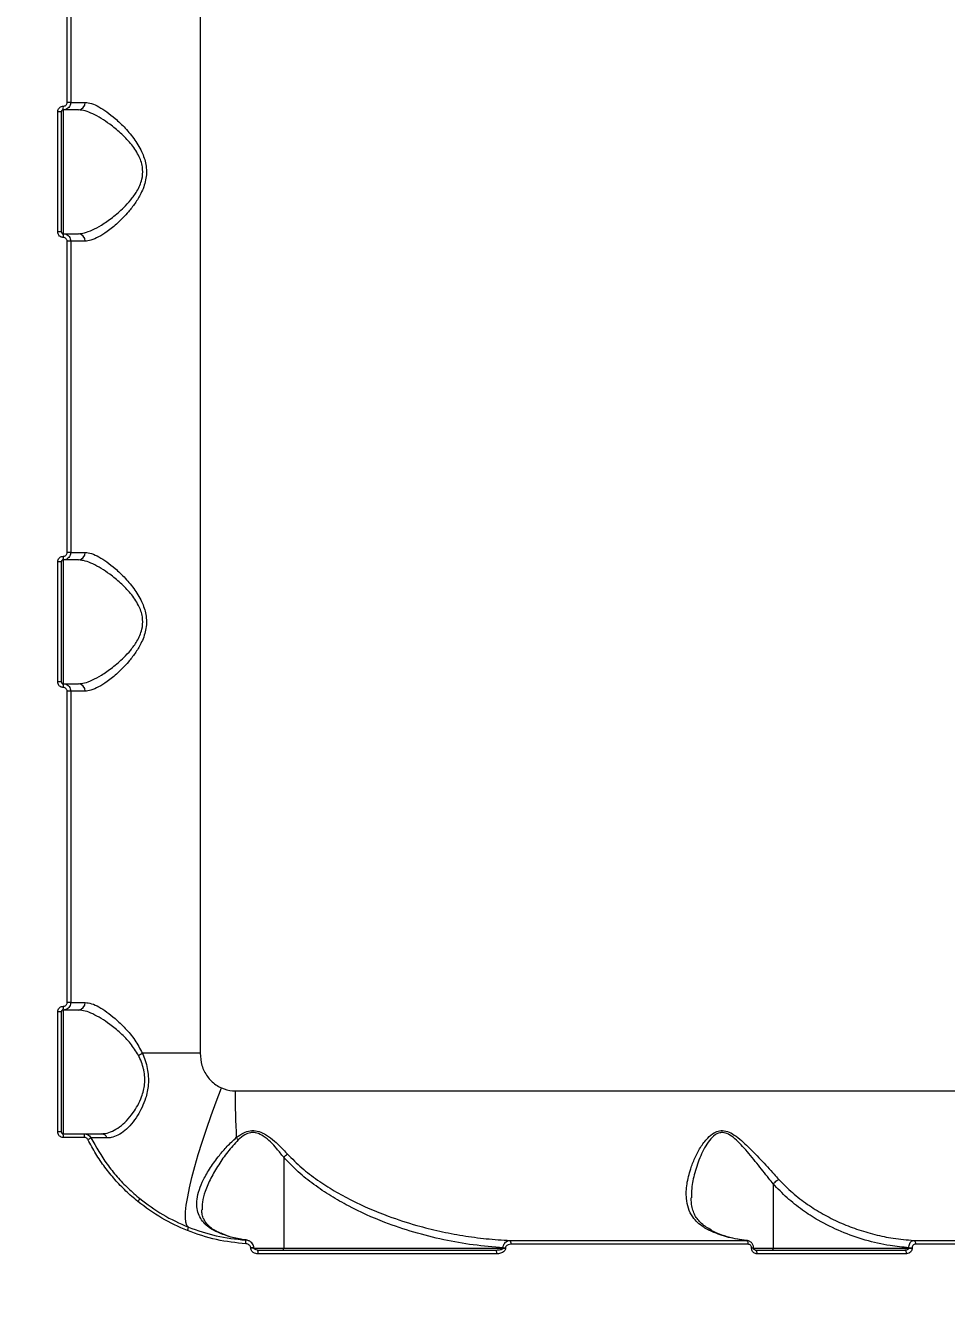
# Model space of a CAD drawing. Header units: millimetres. Extents: x -8422 to 28150, y -6982 to 5510.
# Drawn here: x -582.7 to -337.1, y 506 to 847 of the extents above; entities that cross this region are included whole.
import ezdxf

# ---------------------------------------------------------------- set-up
doc = ezdxf.new("R2010")
doc.units = ezdxf.units.MM
for name, color, linetype in [('DIKOM_ОБЪЕКТ', 7, 'Continuous'), ('DIKOM_РАЗМЕР_ЗОНА', 7, 'Continuous'), ('DIKOM_РАЗМЕР_ОБЪЕКТА', 7, 'Continuous')]:
    doc.layers.add(name, color=color, linetype=linetype)
doc.styles.add('style1', font='arial.ttf', dxfattribs={"width": 0.8})
doc.dimstyles.new('1-50', dxfattribs={"dimtxt": 300, "dimasz": 200, "dimexe": 100, "dimexo": 0, "dimgap": 100, "dimtad": 1, "dimdec": 0, "dimtxsty": 'style1', "dimcen": 0, "dimclrd": 7, "dimclre": 7, "dimadec": 1, "dimazin": 2, "dimtfac": 1, "dimtdec": 0, "dimtmove": 1, "dimatfit": 3, "dimfxl": 0, "dimlwd": 25, "dimlwe": 18, "dimarcsym": 0})

# ---------------------------------------------------------------- blocks, each defined once
blk = doc.blocks.new('*D0')
at = {"layer": 'Defpoints', "color": 0, "transparency": 16777216}
for p in [(1363.27, 4015), (-6010.96, -2710.04), (-2661.52, -2710.04)]:
    blk.add_point(p, dxfattribs=at)
at = {"layer": 'DIKOM_РАЗМЕР_ОБЪЕКТА', "color": 7, "lineweight": 18, "transparency": 16777216}
for p, q in [((1363.27, 4015), (-6110.96, 4015)), ((-2661.52, -2710.04), (-6110.96, -2710.04))]:
    blk.add_line(p, q, dxfattribs=at)
at = {"layer": 'DIKOM_РАЗМЕР_ОБЪЕКТА', "color": 7, "lineweight": 25, "transparency": 16777216}
blk.add_line((-6010.96, 3815), (-6010.96, -2510.04), dxfattribs=at)
at = {"layer": 'DIKOM_РАЗМЕР_ОБЪЕКТА', "color": 7, "transparency": 16777216}
for points in [[(-6044.3, 3815), (-5977.63, 3815), (-6010.96, 4015)], [(-6044.3, -2510.04), (-5977.63, -2510.04), (-6010.96, -2710.04)]]:
    blk.add_solid(points, dxfattribs=at)
at = {"layer": 'DIKOM_РАЗМЕР_ОБЪЕКТА', "color": 0, "transparency": 16777216, "insert": (-6264.14, 652.48), "char_height": 300, "attachment_point": 5, "rotation": 90, "style": 'style1'}
blk.add_mtext('6700', dxfattribs=at)
blk = doc.blocks.new('*D1')
at = {"layer": 'Defpoints', "color": 0, "transparency": 16777216}
for p in [(-5348.28, 1737.01), (6047.45, 1360.22), (6047.45, -3315.33)]:
    blk.add_point(p, dxfattribs=at)
at = {"layer": 'DIKOM_РАЗМЕР_ОБЪЕКТА', "color": 7, "lineweight": 18, "transparency": 16777216}
for p, q in [((-5348.28, 1737.01), (-5348.28, -3415.33)), ((6047.45, 1360.22), (6047.45, -3415.33))]:
    blk.add_line(p, q, dxfattribs=at)
at = {"layer": 'DIKOM_РАЗМЕР_ОБЪЕКТА', "color": 7, "lineweight": 25, "transparency": 16777216}
blk.add_line((-5148.28, -3315.33), (5847.45, -3315.33), dxfattribs=at)
at = {"layer": 'DIKOM_РАЗМЕР_ОБЪЕКТА', "color": 7, "transparency": 16777216}
for points in [[(-5148.28, -3282), (-5148.28, -3348.67), (-5348.28, -3315.33)], [(5847.45, -3282), (5847.45, -3348.67), (6047.45, -3315.33)]]:
    blk.add_solid(points, dxfattribs=at)
at = {"layer": 'DIKOM_РАЗМЕР_ОБЪЕКТА', "color": 0, "transparency": 16777216, "insert": (349.59, -3062.16), "char_height": 300, "attachment_point": 5, "style": 'style1'}
blk.add_mtext('11400', dxfattribs=at)
blk = doc.blocks.new('*D2')
at = {"layer": 'Defpoints', "color": 0, "transparency": 16777216}
for p in [(8043.93, 833.91), (-7345.5, 649.01), (8043.93, -5007.33)]:
    blk.add_point(p, dxfattribs=at)
at = {"layer": 'DIKOM_РАЗМЕР_ЗОНА', "color": 7, "lineweight": 18, "transparency": 16777216}
for p, q in [((8043.93, 833.91), (8043.93, -5107.33)), ((-7345.5, 649.01), (-7345.5, -5107.33))]:
    blk.add_line(p, q, dxfattribs=at)
at = {"layer": 'DIKOM_РАЗМЕР_ЗОНА', "color": 7, "lineweight": 25, "transparency": 16777216}
blk.add_line((-7145.5, -5007.33), (7843.93, -5007.33), dxfattribs=at)
at = {"layer": 'DIKOM_РАЗМЕР_ЗОНА', "color": 7, "transparency": 16777216}
for points in [[(-7145.5, -4974), (-7145.5, -5040.67), (-7345.5, -5007.33)], [(7843.93, -4974), (7843.93, -5040.67), (8043.93, -5007.33)]]:
    blk.add_solid(points, dxfattribs=at)
at = {"layer": 'DIKOM_РАЗМЕР_ЗОНА', "color": 0, "transparency": 16777216, "insert": (349.22, -4754.16), "char_height": 300, "attachment_point": 5, "style": 'style1'}
blk.add_mtext('15400', dxfattribs=at)
blk = doc.blocks.new('*D3')
at = {"layer": 'Defpoints', "color": 0, "transparency": 16777216}
for p in [(620.22, 5510), (-7971.96, -4607.49), (-3279.17, -4607.49)]:
    blk.add_point(p, dxfattribs=at)
at = {"layer": 'DIKOM_РАЗМЕР_ЗОНА', "color": 7, "lineweight": 18, "transparency": 16777216}
for p, q in [((620.22, 5510), (-8071.96, 5510)), ((-3279.17, -4607.49), (-8071.96, -4607.49))]:
    blk.add_line(p, q, dxfattribs=at)
at = {"layer": 'DIKOM_РАЗМЕР_ЗОНА', "color": 7, "lineweight": 25, "transparency": 16777216}
blk.add_line((-7971.96, 5310), (-7971.96, -4407.49), dxfattribs=at)
at = {"layer": 'DIKOM_РАЗМЕР_ЗОНА', "color": 7, "transparency": 16777216}
for points in [[(-8005.3, 5310), (-7938.63, 5310), (-7971.96, 5510)], [(-8005.3, -4407.49), (-7938.63, -4407.49), (-7971.96, -4607.49)]]:
    blk.add_solid(points, dxfattribs=at)
at = {"layer": 'DIKOM_РАЗМЕР_ЗОНА', "color": 0, "transparency": 16777216, "insert": (-8225.14, 451.25), "char_height": 300, "attachment_point": 5, "rotation": 90, "style": 'style1'}
blk.add_mtext('10100', dxfattribs=at)

msp = doc.modelspace()

# ---------------------------------------------------------------- linework, layer by layer
at = {"layer": 'DIKOM_ОБЪЕКТ', "color": 7, "linetype": 'Continuous', "lineweight": 15}
for p, q in [((-536.17, 985.41), (-536.17, 573)), ((-571.63, 826.5), (-571.63, 967.44)), ((-570.67, 967.92), (-570.67, 826.5)), ((-570.67, 826.5), (-571.63, 826.5)), ((-570.67, 826.5), (-566.81, 826.5)), ((-574.13, 792), (-574.13, 824)), ((-573.17, 824), (-574.13, 824)), ((-573.17, 824), (-573.17, 792)), ((-568.62, 824.5), (-572.67, 824.5)), ((-572.67, 824.5), (-572.67, 791.5)), ((-573.17, 792), (-574.13, 792)), ((-572.67, 791.5), (-568.62, 791.5)), ((-571.63, 706.5), (-571.63, 789.5)), ((-570.67, 789.5), (-571.63, 789.5)), ((-566.81, 789.5), (-570.67, 789.5)), ((-570.67, 789.5), (-570.67, 706.5)), ((-570.67, 706.5), (-571.63, 706.5)), ((-570.67, 706.5), (-566.81, 706.5)), ((-574.13, 672), (-574.13, 704)), ((-573.17, 704), (-574.13, 704)), ((-573.17, 704), (-573.17, 672)), ((-568.62, 704.5), (-572.67, 704.5)), ((-572.67, 704.5), (-572.67, 671.5)), ((-573.17, 672), (-574.13, 672)), ((-572.67, 671.5), (-568.62, 671.5)), ((-571.63, 586.5), (-571.63, 669.5)), ((-570.67, 669.5), (-571.63, 669.5)), ((-566.81, 669.5), (-570.67, 669.5)), ((-570.67, 669.5), (-570.67, 586.5)), ((-574.13, 552), (-574.13, 584)), ((-573.17, 584), (-574.13, 584)), ((-573.17, 584), (-573.17, 552)), ((-568.62, 584.5), (-572.67, 584.5)), ((-572.67, 584.5), (-572.67, 551.5)), ((-570.67, 586.5), (-571.63, 586.5)), ((-570.67, 586.5), (-566.81, 586.5)), ((-536.17, 573), (-551.57, 573)), ((-526.82, 562.95), (-206.67, 562.95)), ((-573.17, 552), (-574.13, 552)), ((-572.67, 551.5), (-567.05, 551.5)), ((-567, 550.5), (-572.63, 550.5)), ((-513.86, 545.25), (-513.86, 521)), ((-383.32, 538.16), (-383.32, 521)), ((-405.06, 534.6), (-405.07, 534.39)), ((-523.88, 523.18), (-524.91, 523.34)), ((-453.51, 523.06), (-390.47, 523.06)), ((-390.03, 522.06), (-453.21, 522.06)), ((-345.83, 523.06), (-280, 523.06)), ((-279.32, 522.06), (-345.3, 522.06)), ((-522.65, 521), (-522.65, 521.09)), ((-521.81, 521.09), (-522.65, 521.09)), ((-521.81, 521), (-522.65, 521)), ((-521.83, 521), (-513.86, 521)), ((-521.81, 521), (-521.81, 521.09)), ((-520.85, 520.5), (-457.37, 520.5)), ((-457.05, 519.5), (-520.69, 519.5)), ((-513.86, 521), (-455.33, 521)), ((-455.33, 521), (-455.33, 521.12)), ((-455.33, 521.12), (-454.69, 521.12)), ((-455.33, 521), (-454.69, 521)), ((-454.69, 521.12), (-454.69, 521)), ((-389.06, 521), (-389.06, 521.03)), ((-388.54, 521.03), (-389.06, 521.03)), ((-388.54, 521), (-389.06, 521)), ((-388.54, 521), (-388.54, 521.03)), ((-388.52, 521), (-383.32, 521)), ((-388.12, 520.5), (-348.36, 520.5)), ((-347.78, 519.5), (-387.65, 519.5)), ((-383.32, 521), (-347.16, 521)), ((-347.16, 521), (-347.16, 521.1)), ((-347.16, 521.1), (-346.26, 521.1)), ((-347.16, 521), (-346.26, 521)), ((-346.26, 521.1), (-346.26, 521))]:
    msp.add_line(p, q, dxfattribs=at)
at = {"layer": 'DIKOM_ОБЪЕКТ', "color": 7, "linetype": 'Continuous', "lineweight": 15, "flags": 128}
for points in [[(-539.28, 526.61), (-539.7, 527.08), (-539.96, 527.92), (-540.07, 529.12), (-540.03, 530.65), (-539.83, 532.51), (-539.47, 534.68), (-538.97, 537.13), (-538.32, 539.85), (-537.54, 542.8), (-536.63, 545.96), (-535.59, 549.3), (-534.45, 552.77), (-533.2, 556.36), (-531.87, 560.02), (-530.46, 563.71)], [(-390.47, 523.06), (-390.39, 523.03), (-390.3, 522.96), (-390.23, 522.87), (-390.16, 522.74), (-390.11, 522.59), (-390.07, 522.43), (-390.04, 522.25), (-390.03, 522.06)], [(-514.02, 520.5), (-513.99, 520.51), (-513.96, 520.54), (-513.93, 520.58), (-513.9, 520.65), (-513.88, 520.72), (-513.87, 520.81), (-513.86, 520.9), (-513.86, 521)], [(-457.37, 520.5), (-457.31, 520.48), (-457.25, 520.42), (-457.19, 520.33), (-457.15, 520.21), (-457.11, 520.06), (-457.08, 519.88), (-457.06, 519.7), (-457.05, 519.5)], [(-388.12, 520.5), (-388.03, 520.48), (-387.94, 520.42), (-387.86, 520.33), (-387.79, 520.21), (-387.73, 520.06), (-387.68, 519.88), (-387.66, 519.7), (-387.65, 519.5)], [(-383.48, 520.5), (-383.45, 520.51), (-383.42, 520.54), (-383.39, 520.58), (-383.36, 520.65), (-383.34, 520.72), (-383.33, 520.81), (-383.32, 520.9), (-383.32, 521)], [(-348.36, 520.5), (-348.24, 520.48), (-348.14, 520.42), (-348.04, 520.33), (-347.95, 520.21), (-347.88, 520.06), (-347.83, 519.88), (-347.79, 519.7), (-347.78, 519.5)]]:
    msp.add_lwpolyline(points, dxfattribs=at)
at = {"layer": 'DIKOM_ОБЪЕКТ', "color": 7, "linetype": 'Continuous', "lineweight": 15}
for centre, radius, start, end in [((-579.21, 825.25), 6.58, 353.4524, 2.1739), ((-568.72, 826.41), 1.91, 273.0509, 2.7522), ((-579.2, 790.75), 6.58, 357.8247, 6.5495), ((-568.72, 789.59), 1.91, 357.2461, 86.9541), ((-568.72, 706.41), 1.91, 273.0473, 2.7524), ((-579.2, 705.25), 6.58, 353.4515, 2.1746), ((-579.2, 670.75), 6.58, 357.8254, 6.5485), ((-568.72, 669.59), 1.91, 357.2459, 86.9526), ((-579.2, 585.25), 6.58, 353.4515, 2.1746), ((-568.72, 586.41), 1.91, 273.0474, 2.7541), ((-555.52, 579.36), 7.49, 292.8362, 301.8525), ((-290.44, 562.83), 236.38, 179.9706, 182.9965), ((-579.2, 550.75), 6.58, 357.8254, 6.5485), ((-571.89, 550.75), 4.89, 357.0784, 8.8276), ((-570.25, 558.64), 9.62, 295.4909, 301.1641), ((-562.62, 549.74), 1.76, 21.1398, 88.1689), ((-530.93, 546.3), 6.09, 35.6581, 43.2615), ((-555.37, 535.85), 3.55, 317.1961, 332.5539), ((-541.66, 526.76), 2.38, 332.9157, 356.2329), ((-525.9, 522.51), 1.97, 349.9096, 19.2691), ((-454.35, 522.26), 1.16, 349.9373, 43.4319), ((-346.21, 522.21), 0.928, 350.7125, 65.8928), ((-522.36, 519.74), 1.68, 351.6868, 26.7001)]:
    msp.add_arc(centre, radius, start, end, dxfattribs=at)
for points, knots in [([(-574.13, 824), (-574.13, 824.11), (-574.11, 824.39), (-573.93, 824.81), (-573.59, 825.19), (-573.14, 825.45), (-572.8, 825.48), (-572.63, 825.5)], [0, 0, 0, 0, 0.140641, 0.355113, 0.569885, 0.784886, 1, 1, 1, 1]), ([(-570.67, 826.5), (-570.68, 826.35), (-570.7, 825.98), (-570.94, 825.42), (-571.39, 824.91), (-571.99, 824.57), (-572.44, 824.52), (-572.67, 824.5)], [0, 0, 0, 0, 0.140747, 0.355469, 0.570285, 0.78516, 1, 1, 1, 1]), ([(-572.63, 825.5), (-572.52, 825.51), (-572.29, 825.53), (-571.99, 825.71), (-571.76, 825.96), (-571.64, 826.24), (-571.63, 826.43), (-571.63, 826.5)], [0, 0, 0, 0, 0.215144, 0.430172, 0.644953, 0.859418, 1, 1, 1, 1]), ([(-566.81, 826.5), (-566.25, 826.44), (-565.14, 826.31), (-563.17, 825.38), (-561.04, 824.03), (-558.67, 822.15), (-556.09, 819.7), (-553.53, 816.61), (-551.49, 813.21), (-550.54, 810.09), (-550.42, 807.64), (-550.64, 805.77), (-551.16, 803.93), (-552.08, 801.82), (-553.46, 799.56), (-555.56, 796.91), (-558.11, 794.31), (-560.83, 792.1), (-563.24, 790.57), (-565.23, 789.67), (-566.31, 789.55), (-566.81, 789.5)], [0, 0, 0, 0, 0.055476, 0.111025, 0.166497, 0.222006, 0.290024, 0.357963, 0.422677, 0.477408, 0.505246, 0.533094, 0.562709, 0.592375, 0.640429, 0.688581, 0.760326, 0.832062, 0.891, 0.949867, 1, 1, 1, 1]), ([(-572.67, 824.5), (-572.72, 824.49), (-572.84, 824.48), (-572.99, 824.4), (-573.1, 824.27), (-573.16, 824.13), (-573.17, 824.04), (-573.17, 824)], [0, 0, 0, 0, 0.215458, 0.430669, 0.645376, 0.859612, 1, 1, 1, 1]), ([(-568.62, 791.5), (-568.09, 791.55), (-566.96, 791.65), (-564.88, 792.45), (-562.36, 793.81), (-559.52, 795.78), (-556.84, 798.07), (-554.63, 800.45), (-553.18, 802.44), (-552.19, 804.35), (-551.54, 806.28), (-551.4, 808.01), (-551.59, 809.63), (-551.91, 810.92), (-552.86, 813.11), (-554.69, 815.71), (-557.37, 818.43), (-560.06, 820.61), (-562.56, 822.3), (-564.77, 823.49), (-566.85, 824.33), (-568.02, 824.44), (-568.62, 824.5)], [0, 0, 0, 0, 0.050715, 0.109915, 0.170724, 0.242652, 0.316474, 0.363749, 0.411988, 0.440047, 0.468859, 0.5101, 0.521086, 0.546818, 0.573408, 0.636934, 0.704612, 0.774149, 0.830252, 0.88733, 0.94288, 1, 1, 1, 1]), ([(-572.63, 790.5), (-572.74, 790.51), (-573.02, 790.53), (-573.44, 790.71), (-573.82, 791.04), (-574.08, 791.49), (-574.12, 791.83), (-574.13, 792)], [0, 0, 0, 0, 0.141841, 0.356732, 0.571331, 0.785726, 1, 1, 1, 1]), ([(-573.17, 792), (-573.16, 791.94), (-573.15, 791.83), (-573.07, 791.68), (-572.94, 791.57), (-572.8, 791.51), (-572.7, 791.5), (-572.67, 791.5)], [0, 0, 0, 0, 0.214008, 0.428156, 0.642818, 0.857914, 1, 1, 1, 1]), ([(-572.67, 791.5), (-572.52, 791.49), (-572.15, 791.47), (-571.59, 791.23), (-571.08, 790.77), (-570.73, 790.17), (-570.69, 789.72), (-570.67, 789.5)], [0, 0, 0, 0, 0.141718, 0.356397, 0.570957, 0.785459, 1, 1, 1, 1]), ([(-571.63, 789.5), (-571.64, 789.61), (-571.66, 789.84), (-571.83, 790.14), (-572.09, 790.36), (-572.37, 790.48), (-572.56, 790.5), (-572.63, 790.5)], [0, 0, 0, 0, 0.214239, 0.428572, 0.643168, 0.858084, 1, 1, 1, 1]), ([(-570.67, 706.5), (-570.68, 706.35), (-570.7, 705.98), (-570.94, 705.42), (-571.39, 704.91), (-571.99, 704.57), (-572.44, 704.52), (-572.67, 704.5)], [0, 0, 0, 0, 0.140713, 0.355442, 0.570292, 0.785154, 1, 1, 1, 1]), ([(-572.63, 705.5), (-572.52, 705.51), (-572.29, 705.53), (-571.99, 705.71), (-571.76, 705.96), (-571.64, 706.24), (-571.63, 706.43), (-571.63, 706.5)], [0, 0, 0, 0, 0.215142, 0.430173, 0.644987, 0.859491, 1, 1, 1, 1]), ([(-566.81, 706.5), (-566.25, 706.44), (-565.14, 706.31), (-563.17, 705.38), (-561.04, 704.03), (-558.67, 702.15), (-556.09, 699.7), (-553.53, 696.61), (-551.49, 693.21), (-550.54, 690.09), (-550.42, 687.64), (-550.64, 685.77), (-551.16, 683.93), (-552.08, 681.82), (-553.46, 679.56), (-555.56, 676.91), (-558.11, 674.31), (-560.83, 672.1), (-563.24, 670.57), (-565.23, 669.67), (-566.31, 669.55), (-566.81, 669.5)], [0, 0, 0, 0, 0.055476, 0.111024, 0.166498, 0.222006, 0.290024, 0.357963, 0.422676, 0.477407, 0.505247, 0.533095, 0.56271, 0.592375, 0.64043, 0.688582, 0.760326, 0.832062, 0.891, 0.949867, 1, 1, 1, 1]), ([(-574.13, 704), (-574.13, 704.11), (-574.11, 704.39), (-573.93, 704.81), (-573.59, 705.19), (-573.14, 705.45), (-572.8, 705.48), (-572.63, 705.5)], [0, 0, 0, 0, 0.140642, 0.355116, 0.56987, 0.784884, 1, 1, 1, 1]), ([(-572.67, 704.5), (-572.72, 704.49), (-572.84, 704.48), (-572.99, 704.4), (-573.1, 704.27), (-573.16, 704.13), (-573.17, 704.04), (-573.17, 704)], [0, 0, 0, 0, 0.215459, 0.430623, 0.645318, 0.859544, 1, 1, 1, 1]), ([(-568.62, 671.5), (-568.09, 671.55), (-566.96, 671.65), (-564.88, 672.45), (-562.36, 673.81), (-559.52, 675.78), (-556.84, 678.07), (-554.63, 680.45), (-553.18, 682.44), (-552.19, 684.35), (-551.54, 686.28), (-551.4, 688.01), (-551.59, 689.63), (-551.91, 690.92), (-552.86, 693.11), (-554.69, 695.71), (-557.37, 698.43), (-560.06, 700.61), (-562.56, 702.3), (-564.77, 703.49), (-566.85, 704.33), (-568.02, 704.44), (-568.62, 704.5)], [0, 0, 0, 0, 0.050715, 0.109914, 0.170724, 0.242652, 0.316473, 0.363749, 0.411988, 0.440047, 0.468858, 0.5101, 0.521086, 0.546819, 0.573408, 0.636934, 0.704612, 0.774149, 0.830251, 0.88733, 0.942879, 1, 1, 1, 1]), ([(-572.63, 670.5), (-572.74, 670.51), (-573.02, 670.53), (-573.44, 670.71), (-573.82, 671.04), (-574.08, 671.49), (-574.12, 671.83), (-574.13, 672)], [0, 0, 0, 0, 0.141845, 0.356727, 0.571327, 0.7857, 1, 1, 1, 1]), ([(-573.17, 672), (-573.16, 671.94), (-573.15, 671.83), (-573.07, 671.68), (-572.94, 671.57), (-572.8, 671.51), (-572.7, 671.5), (-572.67, 671.5)], [0, 0, 0, 0, 0.214019, 0.428178, 0.6428, 0.857907, 1, 1, 1, 1]), ([(-572.67, 671.5), (-572.52, 671.49), (-572.15, 671.47), (-571.59, 671.23), (-571.08, 670.77), (-570.73, 670.17), (-570.69, 669.72), (-570.67, 669.5)], [0, 0, 0, 0, 0.141716, 0.3564, 0.570946, 0.785462, 1, 1, 1, 1]), ([(-571.63, 669.5), (-571.64, 669.61), (-571.66, 669.84), (-571.83, 670.14), (-572.09, 670.36), (-572.37, 670.48), (-572.56, 670.5), (-572.63, 670.5)], [0, 0, 0, 0, 0.214237, 0.428602, 0.643171, 0.858085, 1, 1, 1, 1]), ([(-574.13, 584), (-574.13, 584.11), (-574.11, 584.39), (-573.93, 584.81), (-573.59, 585.19), (-573.14, 585.45), (-572.8, 585.48), (-572.63, 585.5)], [0, 0, 0, 0, 0.14062, 0.3551, 0.569859, 0.784879, 1, 1, 1, 1]), ([(-572.67, 584.5), (-572.72, 584.49), (-572.84, 584.48), (-572.99, 584.4), (-573.1, 584.27), (-573.16, 584.13), (-573.17, 584.04), (-573.17, 584)], [0, 0, 0, 0, 0.215475, 0.430655, 0.645367, 0.859609, 1, 1, 1, 1]), ([(-570.67, 586.5), (-570.68, 586.35), (-570.7, 585.98), (-570.94, 585.42), (-571.39, 584.91), (-571.99, 584.57), (-572.44, 584.52), (-572.67, 584.5)], [0, 0, 0, 0, 0.14073, 0.355456, 0.570289, 0.785157, 1, 1, 1, 1]), ([(-572.63, 585.5), (-572.52, 585.51), (-572.29, 585.53), (-571.99, 585.71), (-571.76, 585.96), (-571.64, 586.24), (-571.63, 586.43), (-571.63, 586.5)], [0, 0, 0, 0, 0.215136, 0.43018, 0.644959, 0.859457, 1, 1, 1, 1]), ([(-552.62, 572.46), (-553.28, 573.53), (-554.67, 575.75), (-557.39, 578.42), (-560.06, 580.61), (-562.56, 582.29), (-564.77, 583.49), (-566.85, 584.33), (-568.02, 584.44), (-568.62, 584.5)], [0, 0, 0, 0, 0.146376, 0.305498, 0.468991, 0.600896, 0.735097, 0.865701, 1, 1, 1, 1]), ([(-566.81, 586.5), (-566.25, 586.44), (-565.14, 586.31), (-563.17, 585.38), (-561.05, 584.03), (-558.67, 582.15), (-556.1, 579.69), (-553.5, 576.66), (-552.2, 574.19), (-551.57, 573)], [0, 0, 0, 0, 0.131658, 0.263488, 0.39514, 0.526875, 0.688298, 0.849536, 1, 1, 1, 1]), ([(-551.57, 573), (-551.3, 572.36), (-550.76, 571.06), (-550.2, 568.97), (-549.91, 566.79), (-549.94, 564.04), (-550.54, 561.2), (-551.62, 558.49), (-552.9, 556.17), (-554.47, 554.05), (-556.24, 552.28), (-558.07, 551.05), (-559.66, 550.45), (-560.62, 550.4), (-560.98, 550.38)], [0, 0, 0, 0, 0.060369, 0.122046, 0.182585, 0.245203, 0.354864, 0.435812, 0.519104, 0.621341, 0.7266, 0.829721, 0.935579, 1, 1, 1, 1]), ([(-536.17, 573), (-536.07, 571.89), (-535.88, 569.68), (-534.36, 566.73), (-532.44, 564.73), (-530.98, 563.98), (-530.46, 563.71)], [0, 0, 0, 0, 0.288564, 0.571627, 0.847037, 1, 1, 1, 1]), ([(-562.57, 551.5), (-562.19, 551.52), (-561.2, 551.58), (-559.54, 552.14), (-557.64, 553.28), (-555.76, 554.93), (-554.12, 556.88), (-552.75, 559.05), (-551.6, 561.55), (-550.95, 564.15), (-550.88, 566.59), (-551.06, 567.93), (-551.35, 569.29), (-551.76, 570.67), (-552.33, 571.86), (-552.62, 572.46)], [0, 0, 0, 0, 0.06539, 0.170369, 0.277943, 0.381811, 0.488412, 0.569564, 0.652796, 0.760419, 0.815163, 0.871886, 0.880045, 0.9392, 1, 1, 1, 1]), ([(-530.46, 563.71), (-529.48, 563.38), (-528.4, 563.02), (-527.16, 562.95), (-526.93, 562.95), (-526.82, 562.95)], [0, 0, 0, 0, 0.821758, 0.907866, 1, 1, 1, 1]), ([(-572.63, 550.5), (-572.74, 550.51), (-573.02, 550.53), (-573.44, 550.71), (-573.82, 551.04), (-574.08, 551.49), (-574.12, 551.83), (-574.13, 552)], [0, 0, 0, 0, 0.141845, 0.356727, 0.571327, 0.7857, 1, 1, 1, 1]), ([(-573.17, 552), (-573.16, 551.94), (-573.15, 551.83), (-573.07, 551.68), (-572.94, 551.57), (-572.8, 551.51), (-572.7, 551.5), (-572.67, 551.5)], [0, 0, 0, 0, 0.214019, 0.428178, 0.6428, 0.857907, 1, 1, 1, 1]), ([(-567.05, 551.5), (-566.99, 551.5), (-566.71, 551.49), (-566.21, 551.35), (-565.63, 550.98), (-565.39, 550.59), (-565.27, 550.4)], [0, 0, 0, 0, 0.081893, 0.388051, 0.693964, 1, 1, 1, 1]), ([(-567.05, 551.5), (-566.97, 551.5), (-566.78, 551.5), (-565.32, 551.5), (-563.49, 551.5), (-562.57, 551.5)], [0, 0, 0, 0, 0.306974, 0.64847, 1, 1, 1, 1]), ([(-566.11, 549.95), (-566.17, 550.05), (-566.29, 550.24), (-566.58, 550.43), (-566.83, 550.5), (-566.97, 550.5), (-567, 550.5)], [0, 0, 0, 0, 0.305677, 0.611601, 0.918021, 1, 1, 1, 1]), ([(-552.77, 533.44), (-553.84, 534.35), (-555.99, 536.18), (-558.9, 539.25), (-561.6, 542.56), (-564.04, 546.12), (-565.42, 548.67), (-566.11, 549.95)], [0, 0, 0, 0, 0.197836, 0.395501, 0.593169, 0.796585, 1, 1, 1, 1]), ([(-560.98, 550.38), (-561.85, 550.38), (-563.61, 550.39), (-564.85, 550.4), (-565.24, 550.4), (-565.26, 550.4), (-565.27, 550.4)], [0, 0, 0, 0, 0.341497, 0.692996, 0.918012, 1, 1, 1, 1]), ([(-565.27, 550.4), (-563.91, 548), (-561.85, 544.35), (-558.3, 540), (-555.4, 536.93), (-553.27, 535.11), (-552.22, 534.22)], [0, 0, 0, 0, 0.39517, 0.59867, 0.80217, 1, 1, 1, 1]), ([(-530.92, 524.99), (-531.61, 525.3), (-532.98, 525.94), (-534.59, 527.15), (-535.82, 528.53), (-536.68, 530.16), (-537.09, 532.01), (-537.03, 534.18), (-536.44, 536.6), (-535.25, 539.4), (-533.47, 542.46), (-531.28, 545.45), (-528.99, 548.2), (-527.33, 549.72), (-526.5, 550.47)], [0, 0, 0, 0, 0.067769, 0.135569, 0.206321, 0.277106, 0.35689, 0.436718, 0.528956, 0.621244, 0.729146, 0.837085, 0.918593, 1, 1, 1, 1]), ([(-525.98, 549.85), (-526.96, 548.8), (-528.92, 546.67), (-531.3, 543.19), (-533.37, 539.65), (-534.81, 536.3), (-535.62, 533.46), (-535.64, 531.88), (-535.64, 531.2)], [0, 0, 0, 0, 0.170629, 0.345204, 0.529391, 0.71768, 0.878202, 1, 1, 1, 1]), ([(-526.5, 550.47), (-525.86, 550.95), (-524.75, 551.77), (-522.8, 552.42), (-520.83, 552.33), (-518.79, 551.44), (-516.81, 550.02), (-514.8, 548.17), (-513.54, 546.82), (-512.86, 546.1)], [0, 0, 0, 0, 0.150782, 0.26253, 0.375811, 0.504345, 0.65984, 0.816015, 1, 1, 1, 1]), ([(-513.86, 545.25), (-514.47, 546.01), (-515.58, 547.41), (-517.35, 549.34), (-519.1, 550.84), (-520.82, 551.73), (-522.03, 551.86), (-523.12, 551.73), (-524.47, 551.2), (-525.43, 550.34), (-525.98, 549.85)], [0, 0, 0, 0, 0.192069, 0.35118, 0.509491, 0.634437, 0.718651, 0.742093, 0.849599, 1, 1, 1, 1]), ([(-400.47, 525.82), (-400.94, 526.06), (-402.07, 526.65), (-403.54, 527.82), (-404.97, 529.49), (-406.01, 531.63), (-406.59, 534.55), (-406.43, 538.09), (-405.51, 541.73), (-404.26, 545.03), (-402.79, 547.85), (-401.06, 550.17), (-399.31, 551.72), (-397.64, 552.41), (-395.9, 552.34), (-394.05, 551.49), (-392.2, 550.12), (-389.69, 547.8), (-386.63, 544.63), (-383.82, 541.53), (-382.22, 539.79), (-381.81, 539.34)], [0, 0, 0, 0, 0.031144, 0.075916, 0.120718, 0.182987, 0.24535, 0.331384, 0.417553, 0.477805, 0.538166, 0.598113, 0.638407, 0.6671, 0.696208, 0.728673, 0.767248, 0.805991, 0.888588, 0.971251, 1, 1, 1, 1]), ([(-383.32, 538.16), (-383.69, 538.63), (-385.12, 540.44), (-387.67, 543.66), (-390.39, 547), (-392.66, 549.43), (-394.29, 550.88), (-395.89, 551.76), (-396.96, 551.86), (-397.9, 551.7), (-399.03, 551.14), (-400.39, 549.7), (-401.63, 547.77), (-403.04, 544.86), (-404.29, 541.2), (-405.11, 537.46), (-405.08, 535.36), (-405.06, 534.6)], [0, 0, 0, 0, 0.041069, 0.157289, 0.275448, 0.328201, 0.381903, 0.42458, 0.455833, 0.462001, 0.499415, 0.553923, 0.616482, 0.679158, 0.808356, 0.92972, 1, 1, 1, 1]), ([(-513.85, 545.26), (-513.69, 545.41), (-513.4, 545.68), (-513.05, 545.95), (-512.89, 546.07), (-512.86, 546.1)], [0, 0, 0, 0, 0.499446, 0.907283, 1, 1, 1, 1]), ([(-512.86, 546.1), (-511.61, 544.84), (-509.09, 542.32), (-504.85, 539.12), (-500.4, 536.25), (-494.19, 532.87), (-486.83, 529.72), (-478.92, 527.16), (-472.27, 525.49), (-466.09, 524.31), (-459.83, 523.45), (-455.62, 523.19), (-453.51, 523.06)], [0, 0, 0, 0, 0.080303, 0.161566, 0.242142, 0.322739, 0.486605, 0.610398, 0.70721, 0.804025, 0.902014, 1, 1, 1, 1]), ([(-513.85, 545.26), (-513.85, 545.26), (-513.86, 545.25), (-513.86, 545.25), (-513.86, 545.25), (-513.86, 545.25)], [0, 0, 0, 0, 0.290371, 0.677184, 1, 1, 1, 1]), ([(-455.33, 521.12), (-457.98, 521.34), (-463.3, 521.76), (-471.25, 523.17), (-479.15, 525.15), (-487.68, 528.03), (-495.08, 531.34), (-501.32, 534.88), (-505.81, 537.91), (-510.08, 541.29), (-512.59, 543.93), (-513.85, 545.26)], [0, 0, 0, 0, 0.124576, 0.249156, 0.376417, 0.503665, 0.667722, 0.751085, 0.834426, 0.916783, 1, 1, 1, 1]), ([(-383.31, 538.16), (-383.15, 538.32), (-382.83, 538.63), (-382.35, 539), (-382.01, 539.23), (-381.86, 539.32), (-381.81, 539.34)], [0, 0, 0, 0, 0.325254, 0.65054, 0.89255, 1, 1, 1, 1]), ([(-381.81, 539.34), (-380.62, 538.14), (-378.23, 535.71), (-374.24, 532.66), (-370.03, 530.02), (-365.64, 527.82), (-361.02, 526), (-356.22, 524.58), (-351.14, 523.53), (-347.65, 523.22), (-345.83, 523.06)], [0, 0, 0, 0, 0.123685, 0.248896, 0.368955, 0.490744, 0.612547, 0.738056, 0.863572, 1, 1, 1, 1]), ([(-383.31, 538.16), (-383.31, 538.16), (-383.31, 538.16), (-383.32, 538.16), (-383.32, 538.16), (-383.32, 538.16)], [0, 0, 0, 0, 0.305763, 0.701811, 1, 1, 1, 1]), ([(-347.16, 521.1), (-348.82, 521.27), (-352.72, 521.66), (-358.78, 523.04), (-365.21, 525.29), (-370.8, 528.05), (-375.59, 531.14), (-379.67, 534.35), (-382.1, 536.89), (-383.31, 538.16)], [0, 0, 0, 0, 0.123411, 0.290339, 0.457787, 0.624612, 0.746546, 0.873294, 1, 1, 1, 1]), ([(-539.54, 525.68), (-541.86, 526.71), (-546.56, 528.79), (-550.68, 531.88), (-552.77, 533.44)], [0, 0, 0, 0, 0.494171, 1, 1, 1, 1]), ([(-552.22, 534.22), (-550.23, 532.72), (-546.2, 529.68), (-541.61, 527.64), (-539.28, 526.61)], [0, 0, 0, 0, 0.494165, 1, 1, 1, 1]), ([(-399.81, 525.87), (-399.9, 525.92), (-400.54, 526.21), (-401.52, 526.85), (-402.72, 527.8), (-403.67, 528.88), (-404.37, 530.05), (-404.84, 531.47), (-405.14, 532.93), (-405.16, 533.95), (-405.17, 534.41)], [0, 0, 0, 0, 0.022666, 0.155513, 0.292017, 0.432084, 0.57618, 0.727745, 0.876219, 1, 1, 1, 1]), ([(-530.58, 524.93), (-531.04, 525.13), (-531.98, 525.55), (-533.13, 526.31), (-534.1, 527.14), (-534.83, 528.04), (-535.36, 529.07), (-535.66, 530.11), (-535.68, 530.89), (-535.69, 531.21)], [0, 0, 0, 0, 0.127185, 0.261916, 0.403629, 0.549583, 0.704993, 0.879892, 1, 1, 1, 1]), ([(-523.96, 522.17), (-526.58, 522.44), (-531.9, 522.99), (-536.97, 524.78), (-539.54, 525.68)], [0, 0, 0, 0, 0.493792, 1, 1, 1, 1]), ([(-539.28, 526.61), (-536.84, 525.74), (-531.88, 523.98), (-526.67, 523.44), (-524.04, 523.16)], [0, 0, 0, 0, 0.493737, 1, 1, 1, 1]), ([(-400.47, 525.82), (-400.45, 525.82), (-400.29, 525.85), (-400.09, 525.85), (-399.97, 525.76), (-399.95, 525.74)], [0, 0, 0, 0, 0.10516, 0.8488, 1, 1, 1, 1]), ([(-390.47, 523.06), (-392.06, 523.28), (-395.17, 523.71), (-398.48, 524.89), (-400.2, 525.69), (-400.47, 525.82)], [0, 0, 0, 0, 0.466532, 0.915011, 1, 1, 1, 1]), ([(-390.36, 523.07), (-390.44, 523.07), (-391.48, 523.11), (-393.46, 523.48), (-396.27, 524.22), (-398.43, 525.01), (-399.62, 525.63), (-399.93, 525.79)], [0, 0, 0, 0, 0.025573, 0.317706, 0.609858, 0.901192, 1, 1, 1, 1]), ([(-524.04, 523.16), (-525.2, 523.35), (-527.53, 523.72), (-529.79, 524.56), (-530.92, 524.99)], [0, 0, 0, 0, 0.497318, 1, 1, 1, 1]), ([(-530.6, 524.92), (-530.63, 524.93), (-530.7, 524.98), (-530.82, 524.99), (-530.91, 524.99), (-530.92, 524.99)], [0, 0, 0, 0, 0.227489, 0.858327, 1, 1, 1, 1]), ([(-524.91, 523.34), (-525.32, 523.4), (-526.66, 523.6), (-528.56, 524.13), (-530.02, 524.73), (-530.58, 524.96)], [0, 0, 0, 0, 0.213792, 0.699122, 1, 1, 1, 1]), ([(-521.82, 521.09), (-521.83, 521.26), (-521.85, 521.65), (-522.14, 522.19), (-522.6, 522.67), (-523.26, 523.03), (-523.82, 523.17), (-524.15, 523.17), (-524.2, 523.17)], [0, 0, 0, 0, 0.148756, 0.324996, 0.508507, 0.718372, 0.956382, 1, 1, 1, 1]), ([(-522.65, 521.09), (-522.65, 521.15), (-522.67, 521.31), (-522.79, 521.58), (-523.06, 521.87), (-523.46, 522.09), (-523.79, 522.14), (-523.96, 522.17)], [0, 0, 0, 0, 0.103398, 0.262449, 0.461161, 0.72821, 1, 1, 1, 1]), ([(-455.33, 521.12), (-455.32, 521.25), (-455.3, 521.52), (-455.15, 521.95), (-454.89, 522.39), (-454.44, 522.81), (-453.95, 523.02), (-453.62, 523.05), (-453.51, 523.06)], [0, 0, 0, 0, 0.113272, 0.247093, 0.420393, 0.607379, 0.88012, 1, 1, 1, 1]), ([(-453.21, 522.06), (-453.49, 522.04), (-453.89, 522), (-454.34, 521.76), (-454.55, 521.54), (-454.67, 521.32), (-454.68, 521.18), (-454.69, 521.12)], [0, 0, 0, 0, 0.437091, 0.628858, 0.790896, 0.906072, 1, 1, 1, 1]), ([(-388.55, 521.03), (-388.55, 521.08), (-388.52, 521.36), (-388.69, 521.9), (-389.1, 522.53), (-389.73, 522.93), (-390.25, 523.11), (-390.5, 523.06), (-390.51, 523.06)], [0, 0, 0, 0, 0.041958, 0.271804, 0.50732, 0.748563, 0.99443, 1, 1, 1, 1]), ([(-389.06, 521.03), (-389.07, 521.14), (-389.09, 521.36), (-389.24, 521.65), (-389.47, 521.89), (-389.74, 522.03), (-389.94, 522.05), (-390.03, 522.06)], [0, 0, 0, 0, 0.195168, 0.390109, 0.593267, 0.811122, 1, 1, 1, 1]), ([(-347.16, 521.1), (-347.16, 521.2), (-347.14, 521.5), (-347.01, 521.99), (-346.75, 522.52), (-346.38, 522.91), (-346.05, 523.04), (-345.86, 523.06), (-345.83, 523.06)], [0, 0, 0, 0, 0.089175, 0.293653, 0.489608, 0.716379, 0.954587, 1, 1, 1, 1]), ([(-345.3, 522.06), (-345.43, 522.04), (-345.68, 522.02), (-345.98, 521.81), (-346.17, 521.55), (-346.25, 521.3), (-346.26, 521.15), (-346.26, 521.1)], [0, 0, 0, 0, 0.30257, 0.534676, 0.725454, 0.917094, 1, 1, 1, 1]), ([(-520.69, 519.5), (-520.9, 519.51), (-521.34, 519.55), (-521.93, 519.8), (-522.36, 520.18), (-522.6, 520.58), (-522.63, 520.86), (-522.65, 521)], [0, 0, 0, 0, 0.226767, 0.491981, 0.695953, 0.847723, 1, 1, 1, 1]), ([(-520.86, 520.5), (-520.87, 520.5), (-521.06, 520.49), (-521.37, 520.57), (-521.66, 520.75), (-521.78, 520.89), (-521.81, 520.97), (-521.81, 521.01), (-521.8, 521.03), (-521.8, 521.04)], [0, 0, 0, 0, 0.0278, 0.498717, 0.763298, 0.896174, 0.948814, 0.981279, 1, 1, 1, 1]), ([(-457.37, 520.5), (-457, 520.51), (-456.48, 520.53), (-455.85, 520.65), (-455.54, 520.76), (-455.39, 520.87), (-455.34, 520.94), (-455.33, 520.98), (-455.33, 521), (-455.33, 521)], [0, 0, 0, 0, 0.50286, 0.72196, 0.872208, 0.95152, 0.975783, 0.996182, 1, 1, 1, 1]), ([(-454.69, 521), (-454.7, 520.9), (-454.72, 520.68), (-454.9, 520.33), (-455.26, 519.98), (-455.93, 519.63), (-456.57, 519.51), (-457, 519.5), (-457.05, 519.5)], [0, 0, 0, 0, 0.092791, 0.20616, 0.369275, 0.572426, 0.947148, 1, 1, 1, 1]), ([(-387.65, 519.5), (-387.78, 519.51), (-388.07, 519.54), (-388.47, 519.75), (-388.8, 520.09), (-389.02, 520.52), (-389.05, 520.84), (-389.06, 521)], [0, 0, 0, 0, 0.189036, 0.404523, 0.60685, 0.80338, 1, 1, 1, 1]), ([(-388.15, 520.52), (-388.2, 520.52), (-388.29, 520.52), (-388.41, 520.63), (-388.49, 520.76), (-388.53, 520.89), (-388.54, 521.01), (-388.53, 521.08), (-388.53, 521.11)], [0, 0, 0, 0, 0.305261, 0.539225, 0.695737, 0.815783, 0.921707, 1, 1, 1, 1]), ([(-348.36, 520.5), (-348.19, 520.51), (-347.91, 520.52), (-347.55, 520.62), (-347.33, 520.73), (-347.22, 520.84), (-347.17, 520.92), (-347.16, 520.98), (-347.16, 521)], [0, 0, 0, 0, 0.350934, 0.618243, 0.802884, 0.879309, 0.949205, 1, 1, 1, 1]), ([(-346.26, 521), (-346.26, 520.93), (-346.27, 520.69), (-346.41, 520.29), (-346.72, 519.88), (-347.19, 519.57), (-347.57, 519.52), (-347.78, 519.5)], [0, 0, 0, 0, 0.079623, 0.275714, 0.470762, 0.710531, 1, 1, 1, 1])]:
    msp.add_open_spline(points, degree=3, knots=knots, dxfattribs=at)

# ---------------------------------------------------------------- dimensions: what is measured, and where the dimension line sits
at = {"layer": 'DIKOM_РАЗМЕР_ЗОНА'}
dim = msp.add_linear_dim(base=(-7971.96, -4607.49), p1=(620.22, 5510), p2=(-3279.17, -4607.49), angle=90, text='10100', dimstyle='1-50', override={"dimscale": 1, "dimtix": 0, "dimtofl": 1, "dimtmove": 1, "dimatfit": 3}, dxfattribs=at)
dim.commit()
dim.dimension.update_dxf_attribs({"geometry": '*D3', "text_midpoint": (-8225.14, 451.25)})
dim = msp.add_linear_dim(base=(8043.93, -5007.33), p1=(-7345.5, 649.01), p2=(8043.93, 833.91), text='15400', dimstyle='1-50', override={"dimscale": 1, "dimtix": 0, "dimtofl": 1, "dimtmove": 1, "dimatfit": 3}, dxfattribs=at)
dim.commit()
dim.dimension.update_dxf_attribs({"geometry": '*D2', "text_midpoint": (349.22, -4754.16)})
at = {"layer": 'DIKOM_РАЗМЕР_ОБЪЕКТА'}
dim = msp.add_linear_dim(base=(-6010.96, -2710.04), p1=(1363.27, 4015), p2=(-2661.52, -2710.04), angle=90, text='6700', dimstyle='1-50', override={"dimscale": 1, "dimtix": 0, "dimtofl": 1, "dimtmove": 1, "dimatfit": 3}, dxfattribs=at)
dim.commit()
dim.dimension.update_dxf_attribs({"geometry": '*D0', "text_midpoint": (-6264.14, 652.48)})
dim = msp.add_linear_dim(base=(6047.45, -3315.33), p1=(-5348.28, 1737.01), p2=(6047.45, 1360.22), text='11400', dimstyle='1-50', override={"dimscale": 1, "dimtix": 0, "dimtofl": 1, "dimtmove": 1, "dimatfit": 3}, dxfattribs=at)
dim.commit()
dim.dimension.update_dxf_attribs({"geometry": '*D1', "text_midpoint": (349.59, -3062.16)})

doc.saveas('drawing.dxf')
